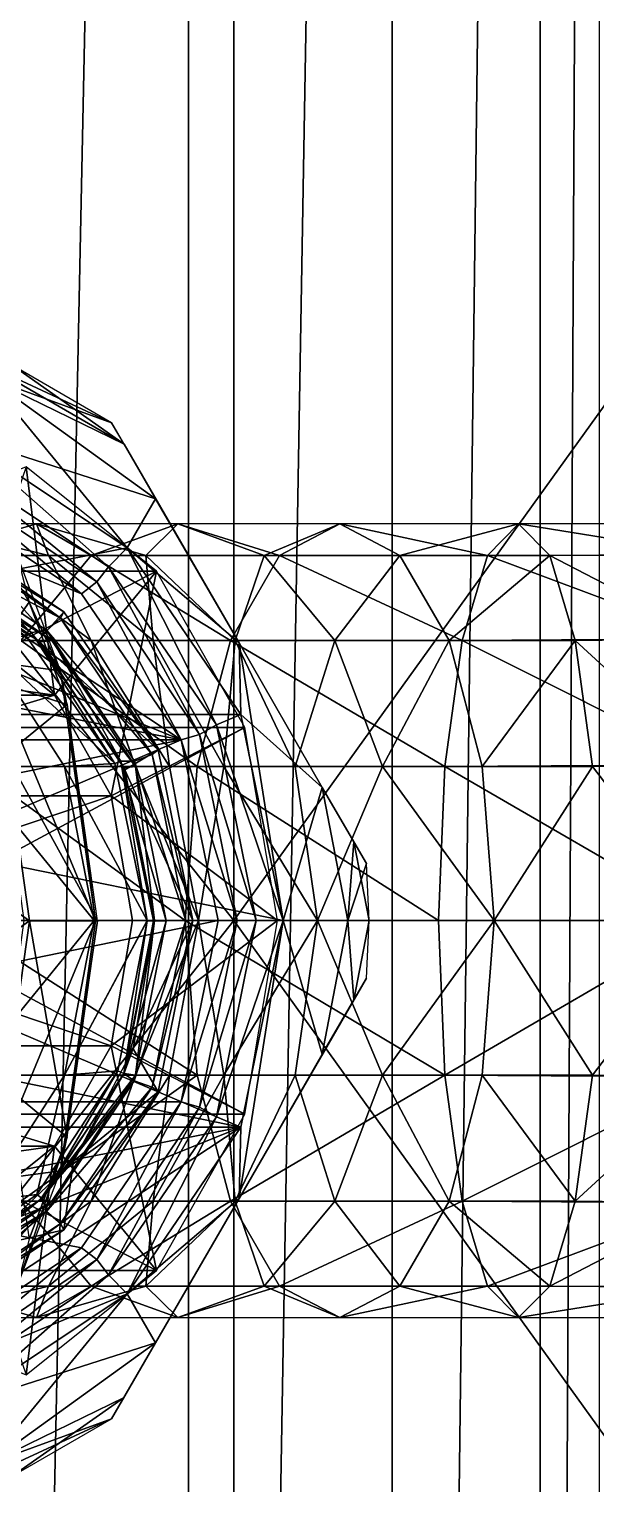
# Model space of a CAD drawing. Units: millimetres at full size, sheet at 1:50. Extents: x -9750 to 9750, y -6680 to 6675.
# Drawn here: x -4112.22 to -4094.38, y 4023.62 to 4069.46 of the extents above; entities that cross this region are included whole.
import ezdxf

# ---------------------------------------------------------------- set-up
doc = ezdxf.new("R2010")
doc.units = ezdxf.units.MM
doc.header["$LTSCALE"] = 50
doc.layers.add('0-A_汎用オブジェクト（実装）', color=4, linetype='Continuous')

msp = doc.modelspace()

# ---------------------------------------------------------------- wipeouts: each hides what was drawn before it
msp.add_wipeout([(-5115.77, 3745.05), (-4015.77, 3745.05), (-4015.77, 5120.05), (-4015.77, 5120.05)])

# ---------------------------------------------------------------- next in the draw order: wipeouts: each hides what was drawn before it
msp.add_wipeout([(-5115.77, 3745.05), (-4015.77, 5120.05), (-5115.77, 5120.05), (-5115.77, 5120.05)])

# ---------------------------------------------------------------- next in the draw order: linework, layer by layer
at = {"layer": '0-A_汎用オブジェクト（実装）'}
for p, q in [((-4108.24, 4054.66), (-4105.61, 4050.12)), ((-4111.13, 4051.1), (-4108.16, 4046.75)), ((-4108.16, 4046.75), (-4111.13, 4051.1)), ((-4105.61, 4050.12), (-4102.99, 4045.57)), ((-4102.99, 4045.57), (-4105.61, 4050.12)), ((-4108.16, 4046.75), (-4107.07, 4041.37)), ((-4109.21, 4046.12), (-4108.27, 4041.37)), ((-4102.99, 4045.57), (-4101.6, 4043.17)), ((-4101.6, 4043.17), (-4102.99, 4045.57)), ((-4102, 4043.85), (-4102.99, 4045.57)), ((-4108.27, 4041.37), (-4108.94, 4037.33)), ((-4107.07, 4041.37), (-4108.16, 4035.98)), ((-4101.6, 4039.56), (-4105.61, 4032.62)), ((-4102.99, 4037.16), (-4105.61, 4032.62)), ((-4111.13, 4031.63), (-4108.16, 4035.98)), ((-4105.61, 4032.62), (-4108.24, 4028.07)), ((-4108.24, 4028.07), (-4105.61, 4032.62)), ((-4115.49, 4028.72), (-4111.13, 4031.63)), ((-4108.24, 4028.07), (-4109.62, 4025.67)), ((-4109.62, 4025.67), (-4108.24, 4028.07)), ((-4109.23, 4026.35), (-4108.24, 4028.07))]:
    msp.add_line(p, q, dxfattribs=at)
for points in [[(-4107.2, 4227.77), (-4114.91, 4228.23), (-4114.91, 3854.5)], [(-4114.91, 3854.5), (-4107.2, 3854.96), (-4107.2, 4227.77)], [(-4100.79, 4227.05), (-4107.2, 4227.77), (-4107.2, 3854.96)], [(-4107.2, 3854.96), (-4100.79, 3855.68), (-4100.79, 4227.05)], [(-4096.13, 4226.11), (-4100.79, 4227.05), (-4100.79, 3855.68)], [(-4100.79, 3855.68), (-4096.13, 3856.62), (-4096.13, 4226.11)], [(-4094.27, 4224.32), (-4096.13, 4226.11), (-4096.13, 3856.62)], [(-4096.13, 3856.62), (-4094.27, 3858.41), (-4094.27, 4224.32)], [(-4141.17, 4086.2), (-4105.77, 4041.37), (-4105.77, 4095.47)], [(-4105.77, 4041.37), (-4067.77, 4094.26), (-4105.77, 4095.47)], [(-4067.77, 4094.26), (-4105.77, 4041.37), (-4067.77, 4041.37)], [(-4105.77, 4041.37), (-4141.17, 4086.2), (-4141.49, 4041.37)], [(-4113.54, 4058.48), (-4114.39, 4056.63), (-4109.13, 4053.12)], [(-4114.39, 4056.63), (-4108.24, 4054.66), (-4113.54, 4058.48)], [(-4113.53, 4058.87), (-4113.54, 4058.48), (-4109.23, 4056.38)], [(-4109.62, 4057.06), (-4113.53, 4058.87), (-4113.54, 4058.48)], [(-4113.54, 4058.48), (-4109.13, 4053.12), (-4108.24, 4054.66)], [(-4108.24, 4054.66), (-4109.23, 4056.38), (-4113.54, 4058.48)], [(-4109.62, 4057.06), (-4113.54, 4058.48), (-4109.23, 4056.38)], [(-4113.54, 4058.48), (-4108.24, 4054.66), (-4109.23, 4056.38)], [(-4109.23, 4056.38), (-4112.75, 4058.87), (-4113.53, 4058.87)], [(-4113.53, 4058.87), (-4109.62, 4057.06), (-4112.75, 4058.87)], [(-4112.75, 4058.87), (-4109.23, 4056.38), (-4109.62, 4057.06)], [(-4109.23, 4056.38), (-4109.62, 4057.06), (-4105.61, 4050.12)], [(-4114.39, 4056.63), (-4135.99, 4047.87), (-4109.13, 4053.12)], [(-4114.39, 4056.63), (-4114.72, 4055.85), (-4109.72, 4052.52)], [(-4109.72, 4052.52), (-4109.13, 4053.12), (-4114.39, 4056.63)], [(-4108.24, 4054.66), (-4114.39, 4056.63), (-4109.13, 4053.12)], [(-4109.23, 4056.38), (-4105.61, 4050.12), (-4108.24, 4054.66)], [(-4120.77, 4055.87), (-4126.35, 4054.74), (-4107.43, 4047.07)], [(-4120.77, 4055.87), (-4107.43, 4047.07), (-4110.57, 4051.67)], [(-4110.57, 4051.67), (-4115.18, 4054.74), (-4120.77, 4055.87)], [(-4114.72, 4055.85), (-4114.89, 4055.28), (-4110.09, 4052.04)], [(-4110.09, 4052.04), (-4109.72, 4052.52), (-4114.72, 4055.85)], [(-4120.52, 4052.38), (-4108.21, 4052.38), (-4112.31, 4055.67)], [(-4114.89, 4055.28), (-4115.18, 4054.74), (-4110.57, 4051.67)], [(-4110.57, 4051.67), (-4110.09, 4052.04), (-4114.89, 4055.28)], [(-4111.42, 4048.47), (-4112.31, 4055.67), (-4114.06, 4050.59)], [(-4112.31, 4055.67), (-4111.42, 4048.47), (-4108.21, 4052.38)], [(-4126.35, 4054.74), (-4130.97, 4051.67), (-4107.43, 4047.07)], [(-4105.61, 4050.12), (-4108.24, 4054.66), (-4109.13, 4053.12)], [(-4109.13, 4053.12), (-4105.61, 4050.12), (-4108.24, 4054.66)], [(-4111.93, 4050.2), (-4115.49, 4054.01), (-4117.72, 4053.51)], [(-4113.93, 4052.88), (-4111.61, 4052.88), (-4115.64, 4053.87)], [(-4111.98, 4053.87), (-4115.64, 4053.87), (-4111.61, 4052.88)], [(-4115.64, 4053.87), (-4115.42, 4052.88), (-4111.98, 4053.87)], [(-4111.13, 4051.1), (-4115.49, 4054.01), (-4115.52, 4053.79)], [(-4115.49, 4054.01), (-4111.93, 4050.2), (-4111.13, 4051.1)], [(-4110.26, 4052.88), (-4111.98, 4053.87), (-4115.42, 4052.88)], [(-4113.86, 4049.08), (-4112.22, 4051.4), (-4113.85, 4054.26), (-4113.86, 4049.08), (-4112.94, 4046.6), (-4111.02, 4048.18)], [(-4111.61, 4052.88), (-4108.54, 4052.88), (-4111.98, 4053.87)], [(-4107.54, 4053.87), (-4111.98, 4053.87), (-4108.54, 4052.88)], [(-4111.98, 4053.87), (-4110.26, 4052.88), (-4107.54, 4053.87)], [(-4104.34, 4052.88), (-4107.54, 4053.87), (-4110.26, 4052.88)], [(-4108.54, 4052.88), (-4104.82, 4052.88), (-4107.54, 4053.87)], [(-4102.44, 4053.87), (-4107.54, 4053.87), (-4104.82, 4052.88)], [(-4107.54, 4053.87), (-4104.34, 4052.88), (-4102.44, 4053.87)], [(-4104.82, 4052.88), (-4100.55, 4052.88), (-4102.44, 4053.87)], [(-4097.79, 4052.88), (-4102.44, 4053.87), (-4104.34, 4052.88)], [(-4096.81, 4053.87), (-4102.44, 4053.87), (-4100.55, 4052.88)], [(-4102.44, 4053.87), (-4097.79, 4052.88), (-4096.81, 4053.87)], [(-4100.55, 4052.88), (-4095.83, 4052.88), (-4096.81, 4053.87)], [(-4090.77, 4052.9), (-4096.81, 4053.87), (-4097.79, 4052.88)], [(-4096.81, 4053.87), (-4095.83, 4052.88), (-4090.77, 4052.9)], [(-4090.77, 4052.9), (-4090.77, 4053.87), (-4096.81, 4053.87)], [(-4096.81, 4053.87), (-4090.77, 4052.9), (-4090.77, 4053.87)], [(-4117.72, 4053.51), (-4111.93, 4050.2), (-4115.85, 4052.87)], [(-4111.23, 4050.9), (-4115.52, 4053.79), (-4115.75, 4053.3)], [(-4115.52, 4053.79), (-4111.23, 4050.9), (-4111.13, 4051.1)], [(-4109.13, 4053.12), (-4135.99, 4047.87), (-4105.55, 4047.87)], [(-4115.75, 4053.3), (-4116.31, 4053.12), (-4112.14, 4050.45)], [(-4112.31, 4050.33), (-4112.14, 4050.45), (-4116.31, 4053.12)], [(-4112.14, 4050.45), (-4111.66, 4050.51), (-4115.75, 4053.3)], [(-4115.75, 4053.3), (-4111.66, 4050.51), (-4111.23, 4050.9)], [(-4112.61, 4052.95), (-4113.52, 4049.55), (-4111.23, 4049.24)], [(-4111.23, 4049.24), (-4112.61, 4052.95), (-4112.22, 4051.4)], [(-4109.13, 4053.12), (-4109.72, 4052.52), (-4106.32, 4047.54)], [(-4106.32, 4047.54), (-4105.55, 4047.87), (-4109.13, 4053.12)], [(-4109.13, 4053.12), (-4105.55, 4047.87), (-4105.61, 4050.12)], [(-4105.61, 4050.12), (-4109.13, 4053.12), (-4105.55, 4047.87)], [(-4111.5, 4050.2), (-4115.39, 4052.88), (-4115.85, 4052.87)], [(-4111.88, 4050.16), (-4111.93, 4050.2), (-4115.85, 4052.87)], [(-4115.85, 4052.87), (-4111.88, 4050.16), (-4111.5, 4050.2)], [(-4115.42, 4052.88), (-4112.48, 4050.2), (-4110.26, 4052.88)], [(-4113.93, 4052.88), (-4115.39, 4052.88), (-4111.5, 4050.2)], [(-4111.5, 4050.2), (-4110.26, 4050.2), (-4113.93, 4052.88)], [(-4111.61, 4052.88), (-4113.93, 4052.88), (-4110.26, 4050.2)], [(-4105.88, 4050.2), (-4110.26, 4052.88), (-4112.48, 4050.2)], [(-4110.26, 4050.2), (-4108.31, 4050.2), (-4111.61, 4052.88)], [(-4108.54, 4052.88), (-4111.61, 4052.88), (-4108.31, 4050.2)], [(-4110.26, 4052.88), (-4105.88, 4050.2), (-4104.34, 4052.88)], [(-4109.72, 4052.52), (-4110.09, 4052.04), (-4106.85, 4047.24)], [(-4106.85, 4047.24), (-4106.32, 4047.54), (-4109.72, 4052.52)], [(-4108.31, 4050.2), (-4105.73, 4050.2), (-4108.54, 4052.88)], [(-4104.82, 4052.88), (-4108.54, 4052.88), (-4105.73, 4050.2)], [(-4098.59, 4050.2), (-4104.34, 4052.88), (-4105.88, 4050.2)], [(-4105.73, 4050.2), (-4102.6, 4050.2), (-4104.82, 4052.88)], [(-4100.55, 4052.88), (-4104.82, 4052.88), (-4102.6, 4050.2)], [(-4104.34, 4052.88), (-4098.59, 4050.2), (-4097.79, 4052.88)], [(-4102.6, 4050.2), (-4099, 4050.2), (-4100.55, 4052.88)], [(-4095.83, 4052.88), (-4100.55, 4052.88), (-4099, 4050.2)], [(-4099, 4050.2), (-4095.03, 4050.2), (-4095.83, 4052.88)], [(-4090.77, 4050.25), (-4097.79, 4052.88), (-4098.59, 4050.2)], [(-4097.79, 4052.88), (-4090.77, 4050.25), (-4090.77, 4052.9)], [(-4090.77, 4050.25), (-4090.77, 4052.9), (-4095.83, 4052.88)], [(-4095.83, 4052.88), (-4095.03, 4050.2), (-4090.77, 4050.25)], [(-4108.21, 4052.38), (-4120.52, 4052.38), (-4117.73, 4047.46)], [(-4117.73, 4047.46), (-4105.43, 4047.46), (-4108.21, 4052.38)], [(-4109.63, 4045.3), (-4108.21, 4052.38), (-4111.42, 4048.47)], [(-4110.09, 4052.04), (-4110.57, 4051.67), (-4107.43, 4047.07)], [(-4107.43, 4047.07), (-4106.85, 4047.24), (-4110.09, 4052.04)], [(-4108.21, 4052.38), (-4109.63, 4045.3), (-4105.43, 4047.46)], [(-4130.97, 4051.67), (-4134.11, 4047.07), (-4107.43, 4047.07)], [(-4111.02, 4048.18), (-4112.22, 4051.4), (-4113.86, 4049.08)], [(-4112.22, 4051.4), (-4111.02, 4048.18), (-4111.23, 4049.24)], [(-4111.93, 4050.2), (-4108.16, 4046.75), (-4111.13, 4051.1)], [(-4108.16, 4046.75), (-4111.13, 4051.1), (-4111.23, 4050.9)], [(-4108.34, 4046.61), (-4111.23, 4050.9), (-4111.66, 4050.51)], [(-4111.23, 4050.9), (-4108.34, 4046.61), (-4108.16, 4046.75)], [(-4111.42, 4048.47), (-4126.36, 4050.59), (-4123.72, 4048.47)], [(-4126.36, 4050.59), (-4111.42, 4048.47), (-4114.06, 4050.59)], [(-4114.14, 4046.23), (-4111.1, 4046.23), (-4113.66, 4050.2)], [(-4106.93, 4046.23), (-4112.48, 4050.2), (-4113.98, 4046.23)], [(-4109.52, 4046.32), (-4112.31, 4050.33), (-4113.66, 4050.2)], [(-4113.66, 4050.2), (-4111.1, 4046.23), (-4109.52, 4046.32)], [(-4112.48, 4050.2), (-4106.93, 4046.23), (-4105.88, 4050.2)], [(-4112.14, 4050.45), (-4112.31, 4050.33), (-4109.52, 4046.32)], [(-4111.66, 4050.51), (-4112.14, 4050.45), (-4109.33, 4046.4)], [(-4109.52, 4046.32), (-4109.33, 4046.4), (-4112.14, 4050.45)], [(-4108.16, 4046.75), (-4111.93, 4050.2), (-4109.21, 4046.12)], [(-4111.93, 4050.2), (-4109.21, 4046.12), (-4109.23, 4046.18)], [(-4109.23, 4046.18), (-4111.88, 4050.16), (-4111.93, 4050.2)], [(-4108.87, 4046.23), (-4111.5, 4050.2), (-4111.88, 4050.16)], [(-4109.33, 4046.4), (-4108.9, 4046.39), (-4111.66, 4050.51)], [(-4111.66, 4050.51), (-4108.9, 4046.39), (-4108.34, 4046.61)], [(-4110.26, 4050.2), (-4111.5, 4050.2), (-4108.87, 4046.23)], [(-4108.87, 4046.23), (-4107.8, 4046.23), (-4110.26, 4050.2)], [(-4108.31, 4050.2), (-4110.26, 4050.2), (-4107.8, 4046.23)], [(-4107.8, 4046.23), (-4106.09, 4046.23), (-4108.31, 4050.2)], [(-4105.73, 4050.2), (-4108.31, 4050.2), (-4106.09, 4046.23)], [(-4099.13, 4046.23), (-4105.88, 4050.2), (-4106.93, 4046.23)], [(-4106.09, 4046.23), (-4103.84, 4046.23), (-4105.73, 4050.2)], [(-4105.88, 4050.2), (-4099.13, 4046.23), (-4098.59, 4050.2)], [(-4102.6, 4050.2), (-4105.73, 4050.2), (-4103.84, 4046.23)], [(-4103.84, 4046.23), (-4101.1, 4046.23), (-4102.6, 4050.2)], [(-4099, 4050.2), (-4102.6, 4050.2), (-4101.1, 4046.23)], [(-4101.1, 4046.23), (-4097.96, 4046.23), (-4099, 4050.2)], [(-4090.77, 4046.28), (-4098.59, 4050.2), (-4099.13, 4046.23)], [(-4095.03, 4050.2), (-4099, 4050.2), (-4097.96, 4046.23)], [(-4098.59, 4050.2), (-4090.77, 4046.28), (-4090.77, 4050.25)], [(-4097.96, 4046.23), (-4094.49, 4046.23), (-4095.03, 4050.2)], [(-4090.77, 4046.28), (-4090.77, 4050.25), (-4095.03, 4050.2)], [(-4095.03, 4050.2), (-4094.49, 4046.23), (-4090.77, 4046.28)], [(-4111.88, 4050.16), (-4109.23, 4046.18), (-4108.87, 4046.23)], [(-4102.99, 4045.57), (-4105.61, 4050.12), (-4105.55, 4047.87)], [(-4105.61, 4050.12), (-4104.22, 4041.37), (-4102.99, 4045.57)], [(-4104.22, 4041.37), (-4105.61, 4050.12), (-4105.55, 4047.87)], [(-4110.13, 4041.36), (-4113.52, 4049.55), (-4112.38, 4041.37)], [(-4113.52, 4049.55), (-4110.13, 4041.36), (-4111.23, 4049.24)], [(-4110.13, 4041.36), (-4111.02, 4048.18), (-4111.23, 4049.24)], [(-4121.93, 4045.3), (-4111.42, 4048.47), (-4123.72, 4048.47)], [(-4111.42, 4048.47), (-4121.93, 4045.3), (-4109.63, 4045.3)], [(-4110.07, 4041.36), (-4111.02, 4048.18), (-4112.94, 4046.6)], [(-4111.02, 4048.18), (-4110.13, 4041.36), (-4110.07, 4041.36)], [(-4137.31, 4041.37), (-4105.55, 4034.86), (-4135.99, 4047.87)], [(-4104.22, 4041.37), (-4135.99, 4047.87), (-4105.55, 4034.86)], [(-4105.55, 4047.87), (-4135.99, 4047.87), (-4104.22, 4041.37)], [(-4105.43, 4047.46), (-4117.73, 4047.46), (-4116.71, 4041.37)], [(-4116.71, 4041.37), (-4104.4, 4041.37), (-4105.43, 4047.46)], [(-4109.63, 4045.3), (-4104.4, 4041.37), (-4105.43, 4047.46)], [(-4105.07, 4041.37), (-4106.32, 4047.54), (-4106.85, 4047.24)], [(-4104.22, 4041.37), (-4105.55, 4047.87), (-4106.32, 4047.54)], [(-4106.32, 4047.54), (-4105.07, 4041.37), (-4104.22, 4041.37)], [(-4102.99, 4045.57), (-4105.55, 4047.87), (-4104.22, 4041.37)], [(-4135.27, 4041.37), (-4134.11, 4035.66), (-4107.43, 4047.07)], [(-4134.11, 4047.07), (-4135.27, 4041.37), (-4107.43, 4047.07)], [(-4106.27, 4041.37), (-4107.43, 4047.07), (-4134.11, 4035.66)], [(-4105.67, 4041.37), (-4106.85, 4047.24), (-4107.43, 4047.07)], [(-4107.43, 4047.07), (-4106.27, 4041.37), (-4105.67, 4041.37)], [(-4106.85, 4047.24), (-4105.67, 4041.37), (-4105.07, 4041.37)], [(-4112.21, 4041.36), (-4112.94, 4046.6), (-4116.88, 4044.64)], [(-4112.94, 4046.6), (-4112.21, 4041.36), (-4110.07, 4041.36)], [(-4109.21, 4046.12), (-4107.07, 4041.37), (-4108.16, 4046.75)], [(-4107.28, 4041.37), (-4108.34, 4046.61), (-4108.9, 4046.39)], [(-4107.07, 4041.37), (-4108.16, 4046.75), (-4108.34, 4046.61)], [(-4108.34, 4046.61), (-4107.28, 4041.37), (-4107.07, 4041.37)], [(-4107.31, 4041.37), (-4113.98, 4046.23), (-4114.53, 4041.37)], [(-4114.14, 4046.23), (-4113.28, 4041.37), (-4110.17, 4041.37)], [(-4110.17, 4041.37), (-4111.1, 4046.23), (-4114.14, 4046.23)], [(-4113.98, 4046.23), (-4107.31, 4041.37), (-4106.93, 4046.23)], [(-4108.5, 4041.37), (-4109.52, 4046.32), (-4111.1, 4046.23)], [(-4111.1, 4046.23), (-4110.17, 4041.37), (-4108.5, 4041.37)], [(-4109.33, 4046.4), (-4109.52, 4046.32), (-4108.5, 4041.37)], [(-4108.5, 4041.36), (-4108.3, 4041.36), (-4109.33, 4046.4)], [(-4108.3, 4041.36), (-4107.9, 4041.36), (-4109.33, 4046.4)], [(-4107.9, 4041.36), (-4108.9, 4046.39), (-4109.33, 4046.4)], [(-4109.23, 4046.18), (-4108.27, 4041.37), (-4108.87, 4046.23)], [(-4108.27, 4041.37), (-4109.21, 4046.12), (-4109.23, 4046.18)], [(-4107.07, 4041.37), (-4109.21, 4046.12), (-4108.27, 4041.37)], [(-4108.9, 4046.39), (-4107.9, 4041.36), (-4107.28, 4041.37)], [(-4108.87, 4046.23), (-4108.27, 4041.37), (-4106.89, 4041.37)], [(-4106.89, 4041.37), (-4107.8, 4046.23), (-4108.87, 4046.23)], [(-4106.09, 4046.23), (-4107.8, 4046.23), (-4106.89, 4041.37)], [(-4099.33, 4041.37), (-4106.93, 4046.23), (-4107.31, 4041.37)], [(-4106.93, 4046.23), (-4099.33, 4041.37), (-4099.13, 4046.23)], [(-4106.89, 4041.37), (-4103.14, 4041.37), (-4106.09, 4046.23)], [(-4103.14, 4041.37), (-4103.84, 4046.23), (-4106.09, 4046.23)], [(-4101.1, 4046.23), (-4103.84, 4046.23), (-4103.14, 4041.37)], [(-4103.14, 4041.37), (-4097.58, 4041.37), (-4101.1, 4046.23)], [(-4097.58, 4041.37), (-4097.96, 4046.23), (-4101.1, 4046.23)], [(-4090.77, 4041.37), (-4099.13, 4046.23), (-4099.33, 4041.37)], [(-4090.77, 4046.28), (-4099.13, 4046.23), (-4090.77, 4041.37)], [(-4094.49, 4046.23), (-4097.96, 4046.23), (-4097.58, 4041.37)], [(-4097.58, 4041.37), (-4090.77, 4041.37), (-4094.49, 4046.23)], [(-4094.49, 4046.23), (-4090.77, 4041.37), (-4090.77, 4046.28)], [(-4121.27, 4041.37), (-4109.63, 4045.3), (-4121.93, 4045.3)], [(-4109.63, 4045.3), (-4121.27, 4041.37), (-4108.96, 4041.37)], [(-4104.4, 4041.37), (-4109.63, 4045.3), (-4108.96, 4041.37)], [(-4104.22, 4041.37), (-4102.19, 4041.37), (-4102.99, 4045.57)], [(-4102.99, 4045.57), (-4104.22, 4041.37), (-4102.19, 4041.37)], [(-4102.19, 4041.37), (-4102, 4043.85), (-4102.99, 4045.57)], [(-4102.99, 4045.57), (-4102.19, 4041.37), (-4102, 4043.85)], [(-4116.88, 4044.64), (-4116.43, 4041.37), (-4112.21, 4041.36)], [(-4101.6, 4043.17), (-4102, 4043.85), (-4102.19, 4041.37)], [(-4101.52, 4041.37), (-4102, 4043.85), (-4102.19, 4041.37)], [(-4102, 4043.85), (-4101.52, 4041.37), (-4101.6, 4043.17)], [(-4101.6, 4043.17), (-4102.19, 4041.37), (-4101.52, 4041.37)], [(-4141.17, 3996.53), (-4105.77, 4041.37), (-4141.49, 4041.37)], [(-4105.77, 4041.37), (-4141.17, 3996.53), (-4105.77, 3987.26)], [(-4135.99, 4034.86), (-4105.55, 4034.86), (-4137.31, 4041.37)], [(-4107.43, 4035.66), (-4106.27, 4041.37), (-4134.11, 4035.66)], [(-4109.63, 4037.43), (-4121.27, 4041.37), (-4121.93, 4037.43)], [(-4121.27, 4041.37), (-4109.63, 4037.43), (-4108.96, 4041.37)], [(-4116.71, 4041.37), (-4117.73, 4035.27), (-4105.43, 4035.27)], [(-4112.21, 4041.36), (-4116.43, 4041.37), (-4116.88, 4038.09)], [(-4116.88, 4038.09), (-4112.94, 4036.13), (-4112.21, 4041.36)], [(-4105.43, 4035.27), (-4104.4, 4041.37), (-4116.71, 4041.37)], [(-4106.93, 4036.5), (-4114.53, 4041.37), (-4113.98, 4036.5)], [(-4114.53, 4041.37), (-4106.93, 4036.5), (-4107.31, 4041.37)], [(-4110.17, 4041.37), (-4113.28, 4041.37), (-4114.14, 4036.5)], [(-4114.14, 4036.5), (-4111.1, 4036.5), (-4110.17, 4041.37)], [(-4113.52, 4033.18), (-4110.13, 4041.36), (-4112.38, 4041.37)], [(-4110.13, 4041.36), (-4113.52, 4033.18), (-4111.23, 4033.49)], [(-4112.21, 4041.36), (-4112.94, 4036.13), (-4111.02, 4034.55)], [(-4111.02, 4034.55), (-4110.07, 4041.36), (-4112.21, 4041.36)], [(-4111.23, 4033.49), (-4110.07, 4041.36), (-4110.13, 4041.36)], [(-4110.07, 4041.36), (-4111.23, 4033.49), (-4111.02, 4034.55)], [(-4108.5, 4041.37), (-4110.17, 4041.37), (-4111.1, 4036.5)], [(-4111.1, 4036.5), (-4109.43, 4036.64), (-4108.5, 4041.36)], [(-4104.4, 4041.37), (-4109.63, 4037.43), (-4105.43, 4035.27)], [(-4109.63, 4037.43), (-4104.4, 4041.37), (-4108.96, 4041.37)], [(-4108.5, 4041.36), (-4109.43, 4036.64), (-4109.24, 4036.55)], [(-4108.3, 4041.36), (-4108.5, 4041.36), (-4109.24, 4036.55)], [(-4107.9, 4041.36), (-4108.3, 4041.36), (-4109.24, 4036.55)], [(-4109.24, 4036.55), (-4108.91, 4036.32), (-4107.9, 4041.36)], [(-4108.94, 4037.33), (-4108.27, 4041.37), (-4109.23, 4036.55)], [(-4108.27, 4041.37), (-4109.23, 4036.55), (-4108.87, 4036.5)], [(-4108.94, 4037.33), (-4107.07, 4041.37), (-4108.27, 4041.37)], [(-4107.07, 4041.37), (-4108.94, 4037.33), (-4108.16, 4035.98)], [(-4108.91, 4036.32), (-4108.34, 4036.12), (-4107.28, 4041.37)], [(-4107.28, 4041.37), (-4107.9, 4041.36), (-4108.91, 4036.32)], [(-4106.89, 4041.37), (-4108.27, 4041.37), (-4108.87, 4036.5)], [(-4108.87, 4036.5), (-4107.8, 4036.5), (-4106.89, 4041.37)], [(-4107.07, 4041.37), (-4107.28, 4041.37), (-4108.34, 4036.12)], [(-4108.34, 4036.12), (-4108.16, 4035.98), (-4107.07, 4041.37)], [(-4106.89, 4041.37), (-4107.8, 4036.5), (-4106.09, 4036.5)], [(-4105.67, 4041.37), (-4106.27, 4041.37), (-4107.43, 4035.66)], [(-4107.43, 4035.66), (-4106.85, 4035.49), (-4105.67, 4041.37)], [(-4099.13, 4036.5), (-4107.31, 4041.37), (-4106.93, 4036.5)], [(-4107.31, 4041.37), (-4099.13, 4036.5), (-4099.33, 4041.37)], [(-4106.09, 4036.5), (-4103.14, 4041.37), (-4106.89, 4041.37)], [(-4105.07, 4041.37), (-4105.67, 4041.37), (-4106.85, 4035.49)], [(-4106.85, 4035.49), (-4106.32, 4035.19), (-4105.07, 4041.37)], [(-4106.32, 4035.19), (-4105.55, 4034.86), (-4104.22, 4041.37)], [(-4104.22, 4041.37), (-4105.07, 4041.37), (-4106.32, 4035.19)], [(-4106.09, 4036.5), (-4103.84, 4036.5), (-4103.14, 4041.37)], [(-4067.77, 3988.47), (-4105.77, 4041.37), (-4105.77, 3987.26)], [(-4105.77, 4041.37), (-4067.77, 3988.47), (-4067.77, 4041.37)], [(-4104.22, 4041.37), (-4105.55, 4034.86), (-4105.61, 4032.62)], [(-4105.61, 4032.62), (-4102.99, 4037.16), (-4104.22, 4041.37)], [(-4105.61, 4032.62), (-4104.22, 4041.37), (-4105.55, 4034.86)], [(-4104.22, 4041.37), (-4105.61, 4032.62), (-4102.99, 4037.16)], [(-4102.19, 4041.37), (-4104.22, 4041.37), (-4102.99, 4037.16)], [(-4102.99, 4037.16), (-4102.19, 4041.37), (-4104.22, 4041.37)], [(-4103.14, 4041.37), (-4103.84, 4036.5), (-4101.1, 4036.5)], [(-4101.1, 4036.5), (-4097.58, 4041.37), (-4103.14, 4041.37)], [(-4102.99, 4037.16), (-4102, 4038.88), (-4102.19, 4041.37)], [(-4102.19, 4041.37), (-4102.99, 4037.16), (-4102, 4038.88)], [(-4101.52, 4041.37), (-4102.19, 4041.37), (-4102, 4038.88)], [(-4102, 4038.88), (-4101.52, 4041.37), (-4102.19, 4041.37)], [(-4102, 4038.88), (-4101.6, 4039.56), (-4101.52, 4041.37)], [(-4101.52, 4041.37), (-4102, 4038.88), (-4101.6, 4039.56)], [(-4101.1, 4036.5), (-4097.96, 4036.5), (-4097.58, 4041.37)], [(-4099.33, 4041.37), (-4099.13, 4036.5), (-4090.77, 4041.37)], [(-4090.77, 4041.37), (-4099.13, 4036.5), (-4090.77, 4036.45)], [(-4097.58, 4041.37), (-4097.96, 4036.5), (-4094.49, 4036.5)], [(-4094.49, 4036.5), (-4090.77, 4041.37), (-4097.58, 4041.37)], [(-4090.77, 4036.45), (-4090.77, 4041.37), (-4094.49, 4036.5)], [(-4102, 4038.88), (-4105.61, 4032.62), (-4101.6, 4039.56)], [(-4105.61, 4032.62), (-4102, 4038.88), (-4102.99, 4037.16)], [(-4102, 4038.88), (-4102.99, 4037.16), (-4105.61, 4032.62)], [(-4111.42, 4034.26), (-4121.93, 4037.43), (-4123.72, 4034.26)], [(-4121.93, 4037.43), (-4111.42, 4034.26), (-4109.63, 4037.43)], [(-4108.21, 4030.35), (-4109.63, 4037.43), (-4111.42, 4034.26)], [(-4109.63, 4037.43), (-4108.21, 4030.35), (-4105.43, 4035.27)], [(-4110.82, 4033.79), (-4108.16, 4035.98), (-4108.94, 4037.33)], [(-4109.23, 4036.55), (-4108.94, 4037.33), (-4110.82, 4033.79)], [(-4111.81, 4032.62), (-4111.97, 4032.74), (-4115.76, 4030.04), (-4111.81, 4032.62), (-4109.24, 4036.55), (-4109.43, 4036.64)], [(-4113.66, 4032.53), (-4111.1, 4036.5), (-4114.14, 4036.5)], [(-4112.48, 4032.53), (-4106.93, 4036.5), (-4113.98, 4036.5)], [(-4111.1, 4036.5), (-4113.66, 4032.53), (-4111.97, 4032.74)], [(-4106.93, 4036.5), (-4112.48, 4032.53), (-4105.88, 4032.53)], [(-4111.97, 4032.74), (-4109.43, 4036.64), (-4111.1, 4036.5)], [(-4109.43, 4036.64), (-4111.97, 4032.74), (-4111.81, 4032.62)], [(-4110.82, 4033.79), (-4109.23, 4036.55), (-4111.88, 4032.57)], [(-4108.87, 4036.5), (-4109.23, 4036.55), (-4111.88, 4032.57)], [(-4111.88, 4032.57), (-4111.5, 4032.53), (-4108.87, 4036.5)], [(-4108.91, 4036.32), (-4109.24, 4036.55), (-4111.81, 4032.62)], [(-4108.87, 4036.5), (-4111.5, 4032.53), (-4110.26, 4032.53)], [(-4110.26, 4032.53), (-4107.8, 4036.5), (-4108.87, 4036.5)], [(-4107.8, 4036.5), (-4110.26, 4032.53), (-4108.31, 4032.53)], [(-4108.31, 4032.53), (-4106.09, 4036.5), (-4107.8, 4036.5)], [(-4106.09, 4036.5), (-4108.31, 4032.53), (-4105.73, 4032.53)], [(-4105.88, 4032.53), (-4099.13, 4036.5), (-4106.93, 4036.5)], [(-4105.73, 4032.53), (-4103.84, 4036.5), (-4106.09, 4036.5)], [(-4099.13, 4036.5), (-4105.88, 4032.53), (-4098.59, 4032.53)], [(-4103.84, 4036.5), (-4105.73, 4032.53), (-4102.6, 4032.53)], [(-4102.6, 4032.53), (-4101.1, 4036.5), (-4103.84, 4036.5)], [(-4101.1, 4036.5), (-4102.6, 4032.53), (-4099, 4032.53)], [(-4099, 4032.53), (-4097.96, 4036.5), (-4101.1, 4036.5)], [(-4098.59, 4032.53), (-4090.77, 4036.45), (-4099.13, 4036.5)], [(-4097.96, 4036.5), (-4099, 4032.53), (-4095.03, 4032.53)], [(-4090.77, 4036.45), (-4098.59, 4032.53), (-4090.77, 4032.48)], [(-4095.03, 4032.53), (-4094.49, 4036.5), (-4097.96, 4036.5)], [(-4090.77, 4036.45), (-4094.49, 4036.5), (-4095.03, 4032.53)], [(-4095.03, 4032.53), (-4090.77, 4032.48), (-4090.77, 4036.45)], [(-4112.22, 4031.33), (-4111.02, 4034.55), (-4112.94, 4036.13)], [(-4111.81, 4032.62), (-4111.67, 4032.21), (-4108.91, 4036.32)], [(-4108.34, 4036.12), (-4108.91, 4036.32), (-4111.67, 4032.21)], [(-4111.67, 4032.21), (-4111.23, 4031.83), (-4108.34, 4036.12)], [(-4108.16, 4035.98), (-4108.34, 4036.12), (-4111.23, 4031.83)], [(-4111.23, 4031.83), (-4111.13, 4031.63), (-4108.16, 4035.98)], [(-4108.16, 4035.98), (-4110.82, 4033.79), (-4111.13, 4031.63)], [(-4110.57, 4031.06), (-4107.43, 4035.66), (-4134.11, 4035.66)], [(-4115.18, 4027.99), (-4110.57, 4031.06), (-4134.11, 4035.66)], [(-4107.43, 4035.66), (-4110.57, 4031.06), (-4110.09, 4030.69)], [(-4110.09, 4030.69), (-4106.85, 4035.49), (-4107.43, 4035.66)], [(-4117.73, 4035.27), (-4120.52, 4030.35), (-4108.21, 4030.35)], [(-4108.21, 4030.35), (-4105.43, 4035.27), (-4117.73, 4035.27)], [(-4106.85, 4035.49), (-4110.09, 4030.69), (-4109.72, 4030.21)], [(-4109.72, 4030.21), (-4106.32, 4035.19), (-4106.85, 4035.49)], [(-4106.32, 4035.19), (-4109.72, 4030.21), (-4109.13, 4029.61)], [(-4109.13, 4029.61), (-4105.55, 4034.86), (-4106.32, 4035.19)], [(-4132.4, 4029.61), (-4105.55, 4034.86), (-4135.99, 4034.86)], [(-4127.14, 4026.1), (-4105.55, 4034.86), (-4132.4, 4029.61)], [(-4120.77, 4024.82), (-4105.55, 4034.86), (-4127.14, 4026.1)], [(-4120.77, 4024.82), (-4109.13, 4029.61), (-4105.55, 4034.86)], [(-4105.61, 4032.62), (-4105.55, 4034.86), (-4109.13, 4029.61)], [(-4109.13, 4029.61), (-4105.61, 4032.62), (-4105.55, 4034.86)], [(-4126.36, 4032.14), (-4111.42, 4034.26), (-4123.72, 4034.26)], [(-4111.42, 4034.26), (-4126.36, 4032.14), (-4114.06, 4032.14)], [(-4112.31, 4027.06), (-4111.42, 4034.26), (-4114.06, 4032.14)], [(-4112.61, 4029.78), (-4111.23, 4033.49), (-4111.02, 4034.55)], [(-4111.02, 4034.55), (-4112.22, 4031.33), (-4112.61, 4029.78)], [(-4111.42, 4034.26), (-4112.31, 4027.06), (-4108.21, 4030.35)], [(-4113.75, 4031.02), (-4111.13, 4031.63), (-4110.82, 4033.79)], [(-4111.88, 4032.57), (-4110.82, 4033.79), (-4113.75, 4031.02)], [(-4113.52, 4033.18), (-4112.61, 4029.78), (-4111.23, 4033.49)], [(-4113.75, 4031.02), (-4111.88, 4032.57), (-4115.85, 4029.86)], [(-4111.5, 4032.53), (-4111.88, 4032.57), (-4115.85, 4029.86)], [(-4115.85, 4029.86), (-4115.39, 4029.85), (-4111.5, 4032.53)], [(-4115.76, 4030.04), (-4111.97, 4032.74), (-4113.66, 4032.53)], [(-4115.76, 4030.04), (-4115.65, 4029.9), (-4111.81, 4032.62)], [(-4111.67, 4032.21), (-4111.81, 4032.62), (-4115.65, 4029.9)], [(-4112.48, 4032.53), (-4115.42, 4029.85), (-4110.26, 4029.85)], [(-4111.5, 4032.53), (-4115.39, 4029.85), (-4113.93, 4029.85)], [(-4113.93, 4029.85), (-4110.26, 4032.53), (-4111.5, 4032.53)], [(-4110.26, 4032.53), (-4113.93, 4029.85), (-4111.61, 4029.85)], [(-4110.26, 4029.85), (-4105.88, 4032.53), (-4112.48, 4032.53)], [(-4111.61, 4029.85), (-4108.31, 4032.53), (-4110.26, 4032.53)], [(-4108.31, 4032.53), (-4111.61, 4029.85), (-4108.54, 4029.85)], [(-4105.88, 4032.53), (-4110.26, 4029.85), (-4104.34, 4029.85)], [(-4109.13, 4029.61), (-4108.24, 4028.07), (-4105.61, 4032.62)], [(-4105.61, 4032.62), (-4109.13, 4029.61), (-4108.24, 4028.07)], [(-4108.54, 4029.85), (-4105.73, 4032.53), (-4108.31, 4032.53)], [(-4105.73, 4032.53), (-4108.54, 4029.85), (-4104.82, 4029.85)], [(-4104.34, 4029.85), (-4098.59, 4032.53), (-4105.88, 4032.53)], [(-4104.82, 4029.85), (-4102.6, 4032.53), (-4105.73, 4032.53)], [(-4102.6, 4032.53), (-4104.82, 4029.85), (-4100.55, 4029.85)], [(-4098.59, 4032.53), (-4104.34, 4029.85), (-4097.79, 4029.85)], [(-4100.55, 4029.85), (-4099, 4032.53), (-4102.6, 4032.53)], [(-4099, 4032.53), (-4100.55, 4029.85), (-4095.83, 4029.85)], [(-4095.83, 4029.85), (-4095.03, 4032.53), (-4099, 4032.53)], [(-4097.79, 4029.85), (-4090.77, 4032.48), (-4098.59, 4032.53)], [(-4090.77, 4032.48), (-4097.79, 4029.85), (-4090.77, 4029.83)], [(-4090.77, 4032.48), (-4095.03, 4032.53), (-4095.83, 4029.85)], [(-4095.83, 4029.85), (-4090.77, 4029.83), (-4090.77, 4032.48)], [(-4115.65, 4029.9), (-4115.76, 4029.42), (-4111.67, 4032.21)], [(-4111.67, 4032.21), (-4115.76, 4029.42), (-4115.52, 4028.94)], [(-4111.67, 4032.21), (-4115.52, 4028.94), (-4111.23, 4031.83)], [(-4111.13, 4031.63), (-4111.23, 4031.83), (-4115.52, 4028.94)], [(-4115.52, 4028.94), (-4115.49, 4028.72), (-4111.13, 4031.63)], [(-4113.75, 4031.02), (-4115.49, 4028.72), (-4111.13, 4031.63)], [(-4110.57, 4031.06), (-4115.18, 4027.99), (-4114.89, 4027.45)], [(-4114.89, 4027.45), (-4110.09, 4030.69), (-4110.57, 4031.06)], [(-4110.09, 4030.69), (-4114.89, 4027.45), (-4114.72, 4026.88)], [(-4114.72, 4026.88), (-4109.72, 4030.21), (-4110.09, 4030.69)], [(-4112.31, 4027.06), (-4108.21, 4030.35), (-4120.52, 4030.35)], [(-4109.72, 4030.21), (-4114.72, 4026.88), (-4114.39, 4026.1)], [(-4114.39, 4026.1), (-4109.13, 4029.61), (-4109.72, 4030.21)], [(-4109.13, 4029.61), (-4120.77, 4024.82), (-4114.39, 4026.1)], [(-4115.64, 4028.87), (-4111.61, 4029.85), (-4113.93, 4029.85)], [(-4111.61, 4029.85), (-4115.64, 4028.87), (-4111.98, 4028.87)], [(-4115.42, 4029.85), (-4115.64, 4028.87), (-4111.98, 4028.87)], [(-4111.98, 4028.87), (-4110.26, 4029.85), (-4115.42, 4029.85)], [(-4109.13, 4029.61), (-4114.39, 4026.1), (-4113.54, 4024.25)], [(-4114.39, 4026.1), (-4108.24, 4028.07), (-4109.13, 4029.61)], [(-4108.24, 4028.07), (-4109.13, 4029.61), (-4113.54, 4024.25)], [(-4111.98, 4028.87), (-4108.54, 4029.85), (-4111.61, 4029.85)], [(-4108.54, 4029.85), (-4111.98, 4028.87), (-4107.54, 4028.87)], [(-4110.26, 4029.85), (-4111.98, 4028.87), (-4107.54, 4028.87)], [(-4107.54, 4028.87), (-4104.34, 4029.85), (-4110.26, 4029.85)], [(-4107.54, 4028.87), (-4104.82, 4029.85), (-4108.54, 4029.85)], [(-4104.82, 4029.85), (-4107.54, 4028.87), (-4102.44, 4028.87)], [(-4104.34, 4029.85), (-4107.54, 4028.87), (-4102.44, 4028.87)], [(-4102.44, 4028.87), (-4100.55, 4029.85), (-4104.82, 4029.85)], [(-4102.44, 4028.87), (-4097.79, 4029.85), (-4104.34, 4029.85)], [(-4100.55, 4029.85), (-4102.44, 4028.87), (-4096.81, 4028.87)], [(-4097.79, 4029.85), (-4102.44, 4028.87), (-4096.81, 4028.87)], [(-4096.81, 4028.87), (-4095.83, 4029.85), (-4100.55, 4029.85)], [(-4096.81, 4028.87), (-4090.77, 4029.83), (-4097.79, 4029.85)], [(-4090.77, 4029.83), (-4095.83, 4029.85), (-4096.81, 4028.87)], [(-4096.81, 4028.87), (-4090.77, 4028.87), (-4090.77, 4029.83)], [(-4090.77, 4029.83), (-4096.81, 4028.87), (-4090.77, 4028.87)], [(-4108.24, 4028.07), (-4114.39, 4026.1), (-4113.54, 4024.25)], [(-4113.54, 4024.25), (-4109.23, 4026.35), (-4108.24, 4028.07)], [(-4108.24, 4028.07), (-4113.54, 4024.25), (-4109.23, 4026.35)], [(-4109.62, 4025.67), (-4109.23, 4026.35), (-4113.54, 4024.25)], [(-4109.23, 4026.35), (-4113.54, 4024.25), (-4112.75, 4023.87)], [(-4112.75, 4023.87), (-4109.62, 4025.67), (-4109.23, 4026.35)], [(-4109.62, 4025.67), (-4113.54, 4024.25), (-4113.53, 4023.87)], [(-4113.53, 4023.87), (-4112.75, 4023.87), (-4109.62, 4025.67)]]:
    msp.add_lwpolyline(points, close=True, dxfattribs=at)
for points in [[(-4109.62, 4057.06), (-4105.61, 4050.12), (-4108.24, 4054.66), (-4109.23, 4056.38), (-4105.61, 4050.12)], [(-4115.49, 4054.01), (-4111.13, 4051.1), (-4115.49, 4054.01)], [(-4108.16, 4035.98), (-4107.07, 4041.37), (-4108.16, 4046.75)], [(-4108.16, 4035.98), (-4111.13, 4031.63), (-4115.49, 4028.72)]]:
    msp.add_lwpolyline(points, dxfattribs=at)

doc.saveas('drawing.dxf')
